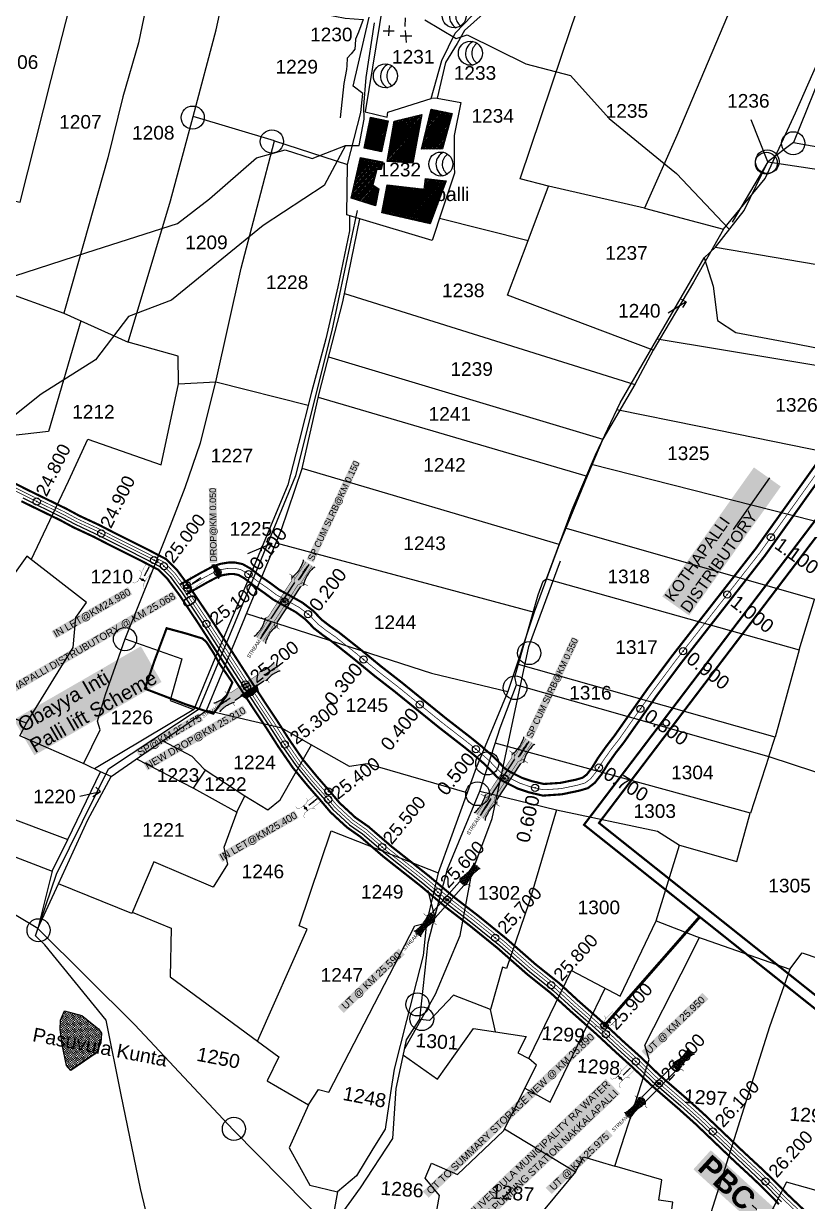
# Model space of a CAD drawing. Header units: inches. Extents: x 194782 to 246112, y 1600383 to 1614216.
# Drawn here: x 195697 to 196787, y 1605778 to 1607416 of the extents above; entities that cross this region are included whole.
import ezdxf
from ezdxf.enums import TextEntityAlignment as Align

# ---------------------------------------------------------------- set-up
doc = ezdxf.new("R2010")
doc.units = ezdxf.units.IN
doc.header["$LTSCALE"] = 15
doc.header["$MEASUREMENT"] = 0
doc.header["$PDMODE"] = 32
doc.header["$PDSIZE"] = 10
doc.linetypes.add('ACAD_ISO02W100', pattern=[15, 12, -3])
doc.linetypes.add('HIDDEN2', pattern=[0.1875, 0.125, -0.0625])
for name, color, linetype in [('BOUNDRY STONES', 240, 'Continuous'), ('CANAL1', 7, 'Continuous'), ('CSMark', 72, 'Continuous'), ('PAPER SIZE', 5, 'Continuous'), ('PLOTS', 7, 'Continuous'), ('PLOTS NO', 7, 'Continuous'), ('ROADS', 1, 'Continuous'), ('STREAMS', 4, 'Continuous'), ('STRUCTURE', 5, 'Continuous'), ('text2', 7, 'Continuous'), ('VILLAGE', 7, 'Continuous'), ('wells', 7, 'Continuous')]:
    doc.layers.add(name, color=color, linetype=linetype)
doc.styles.get("Standard").update_dxf_attribs({"font": 'arial.ttf'})
doc.dimstyles.get("Standard").update_dxf_attribs({"dimtxt": 0.18, "dimasz": 0.18, "dimexe": 0.18, "dimexo": 0.0625, "dimgap": 0.09, "dimtad": 0, "dimtih": 1, "dimtoh": 1, "dimdec": 4, "dimzin": 0, "dimdsep": 46, "dimtxsty": 'Standard', "dimcen": 0.09, "dimadec": 0, "dimazin": 0, "dimtfac": 1, "dimtdec": 4, "dimtofl": 0, "dimtmove": 0, "dimatfit": 3, "dimfxl": 1, "dimtolj": 1, "dimtzin": 0, "dimarcsym": 0})

# ---------------------------------------------------------------- blocks, each defined once
blk = doc.blocks.new('DROP')
h = blk.add_hatch()
h.set_pattern_fill('ANSI31', color=1, scale=10, angle=45)
h.set_pattern_definition([(90, (-324.4107, -25.7687), (-1.25, 0), [])])
h.paths.add_polyline_path([(-9.9, -4.3), (-13.8, 4.1), (13.8, 4.1), (10.2, -4.3)])
at = {"layer": 'STRUCTURE', "color": 5, "const_width": 0.49}
blk.add_lwpolyline([(-9.9, -4.3), (-13.8, 4.1), (13.8, 4.1), (10.2, -4.3), (-9.9, -4.3)], dxfattribs=at)
at = {"layer": 'STRUCTURE', "color": 5}
blk.add_circle((0, 0), 1.33, dxfattribs=at)
blk = doc.blocks.new('SP')
at = {"layer": 'STRUCTURE'}
h = blk.add_hatch(dxfattribs=at)
h.set_pattern_fill('DASH', color=256, scale=8, style=0)
edge = h.paths.add_edge_path()
edge.add_spline(control_points=[(769825.7, 1706742.1), (769825.3, 1706741.8), (769823.8, 1706740.8), (769820.9, 1706740.3), (769817, 1706739.7), (769811.4, 1706738.9), (769804, 1706739.7), (769798.4, 1706741), (769795.6, 1706741.6)], knot_values=[0, 0, 0, 0, 1.613557, 5.24513, 8.624976, 13.470124, 22.190216, 30.746377, 30.746377, 30.746377, 30.746377], degree=3, periodic=0)
edge.add_line((769795.6, 1706741.6), (769792.6, 1706739.6))
edge.add_line((769792.6, 1706739.6), (769732.6, 1706739.6))
edge.add_line((769732.6, 1706739.6), (769729.6, 1706741.6))
edge.add_spline(control_points=[(769729.6, 1706741.6), (769726.9, 1706740.9), (769721.3, 1706739.5), (769713.9, 1706738.5), (769708.3, 1706739.1), (769704.4, 1706739.6), (769701.5, 1706740), (769700, 1706741), (769699.5, 1706741.3)], knot_values=[0, 0, 0, 0, 8.556161, 17.276253, 22.121402, 25.501247, 29.13282, 30.746377, 30.746377, 30.746377, 30.746377], degree=3, periodic=0)
edge.add_line((769699.5, 1706741.3), (769699.5, 1706722.1))
edge.add_spline(control_points=[(769699.5, 1706722.1), (769700, 1706722.4), (769701.4, 1706723.4), (769704.3, 1706724), (769708.2, 1706724.5), (769713.8, 1706725.3), (769721.2, 1706724.5), (769726.8, 1706723.3), (769729.6, 1706722.6)], knot_values=[0, 0, 0, 0, 1.613557, 5.24513, 8.624976, 13.470124, 22.190216, 30.746377, 30.746377, 30.746377, 30.746377], degree=3, periodic=0)
edge.add_line((769729.6, 1706722.6), (769732.6, 1706724.6))
edge.add_line((769732.6, 1706724.6), (769792.6, 1706724.6))
edge.add_line((769792.6, 1706724.6), (769795.6, 1706722.6))
edge.add_spline(control_points=[(769795.6, 1706722.6), (769798.4, 1706723.3), (769803.9, 1706724.8), (769811.3, 1706725.8), (769817, 1706725.1), (769820.9, 1706724.7), (769823.8, 1706724.2), (769825.2, 1706723.3), (769825.7, 1706723)], knot_values=[0, 0, 0, 0, 8.556161, 17.276253, 22.121402, 25.501247, 29.13282, 30.746377, 30.746377, 30.746377, 30.746377], degree=3, periodic=0)
edge.add_line((769825.7, 1706723), (769825.7, 1706742.1))
h.paths.add_polyline_path([(769764.2, 1706732.1, -1), (769761.1, 1706732.1, -1)], flags=0)
h.paths.add_polyline_path([(769761.1, 1706732.1, 1), (769764.2, 1706732.1, 1)], flags=16)
at = {"layer": 'STRUCTURE', "const_width": 0.628}
for points in [[(769726.6, 1706747.6), (769726.6, 1706743.6), (769732.6, 1706739.6), (769792.6, 1706739.6), (769798.6, 1706743.6), (769798.6, 1706747.6)], [(769726.6, 1706716.6), (769726.6, 1706720.6), (769732.6, 1706724.6), (769792.6, 1706724.6), (769798.6, 1706720.6), (769798.6, 1706716.6)]]:
    blk.add_lwpolyline(points, dxfattribs=at)
at = {"layer": 'STRUCTURE', "color": 3}
blk.add_lwpolyline([(769732.6, 1706724.6), (769792.6, 1706724.6)], dxfattribs=at)
blk.add_lwpolyline([(769732.6, 1706724.6), (769792.6, 1706724.6)], dxfattribs=at)
at = {"layer": 'STRUCTURE', "color": 0}
blk.add_circle((769762.6, 1706732.1), 1.55, dxfattribs=at)
at = {"layer": 'STRUCTURE'}
for points in [[(769699.5, 1706741.3), (769700.9, 1706740.5), (769704.4, 1706739.6), (769707.8, 1706739.2), (769712.6, 1706738.8), (769721.3, 1706739.7), (769729.6, 1706741.6)], [(769825.7, 1706742.1), (769824.3, 1706741.3), (769820.8, 1706740.3), (769817.5, 1706739.8), (769812.7, 1706739.2), (769804, 1706739.9), (769795.6, 1706741.6)], [(769699.5, 1706722.1), (769700.9, 1706723), (769704.4, 1706724), (769707.7, 1706724.5), (769712.5, 1706725), (769721.2, 1706724.4), (769729.6, 1706722.6)], [(769825.7, 1706723), (769824.3, 1706723.8), (769820.8, 1706724.7), (769817.4, 1706725.1), (769812.6, 1706725.5), (769803.9, 1706724.6), (769795.6, 1706722.6)]]:
    blk.add_spline(points, degree=3, dxfattribs=at)
at = {"layer": 'STRUCTURE', "color": 0}
blk.add_text('STREAM', height=5, dxfattribs=at).set_placement((769684.3, 1706732.1), align=Align.MIDDLE_CENTER)
for points in [[(769727.4, 1706732.1), (769700.8, 1706732.1)], [(769824.4, 1706732.1), (769800.5, 1706732.1)]]:
    blk.add_leader(points, dimstyle='Standard', override={"dimasz": 10, "dimgap": 0.09, "dimtad": 0}, dxfattribs=at)
blk = doc.blocks.new('UT')
at = {"layer": 'STRUCTURE'}
h = blk.add_hatch(dxfattribs=at)
h.set_pattern_fill('DASH', color=150, scale=8, angle=-39.6278, style=0)
h.set_pattern_definition([(320.372247933, (-4370.464, -6260.8811), (1.40800153113, 0.132407282), [1, -1])])
h.paths.add_polyline_path([(765163, 1700681.9), (765165.6, 1700680.6), (765167.2, 1700680.3), (765169.1, 1700680), (765172.4, 1700679.6), (765176.4, 1700679.3), (765179.5, 1700679.5), (765183.1, 1700679.9), (765187.7, 1700680.9), (765188.9, 1700681.2), (765193.1, 1700682.2), (765196.1, 1700680.2), (765196.1, 1700672.2), (765193.1, 1700670.2), (765190.5, 1700670.8), (765188.1, 1700671.3), (765185.5, 1700671.8), (765183.6, 1700672.1), (765181, 1700672.5), (765180.3, 1700672.5), (765178.5, 1700672.6), (765176.7, 1700672.6), (765174.6, 1700672.5), (765172.5, 1700672.3), (765170.4, 1700672), (765168.5, 1700671.7), (765166.1, 1700671.2), (765165, 1700670.8), (765163, 1700669.7)])
h.paths.add_polyline_path([(765259.1, 1700682.2), (765256.1, 1700680.2), (765256.1, 1700672.2), (765259.1, 1700670.2), (765261.9, 1700671), (765264.4, 1700671.6), (765266.4, 1700672), (765269.1, 1700672.5), (765272.7, 1700673), (765276.1, 1700673.1), (765278.6, 1700672.9), (765281.2, 1700672.7), (765283.9, 1700672.3), (765286.4, 1700671.9), (765288, 1700671.3), (765289.2, 1700670.6), (765289.1, 1700682.7), (765287.6, 1700681.8), (765285.7, 1700681.2), (765283, 1700680.7), (765281.2, 1700680.4), (765276.7, 1700679.9), (765272.7, 1700679.9), (765268.7, 1700680.3), (765264.8, 1700681), (765261.2, 1700681.7)])
at = {"layer": 'STRUCTURE', "color": 150, "const_width": 0.628}
for points in [[(765190.1, 1700688.2), (765190.1, 1700684.2), (765196.1, 1700680.2), (765256.1, 1700680.2), (765262.1, 1700684.2), (765262.1, 1700688.2)], [(765190.1, 1700664.2), (765190.1, 1700668.2), (765196.1, 1700672.2), (765256.1, 1700672.2), (765262.1, 1700668.2), (765262.1, 1700664.2)]]:
    blk.add_lwpolyline(points, dxfattribs=at)
at = {"layer": 'STRUCTURE', "color": 150}
for points in [[(765196.1, 1700680.2), (765256.1, 1700680.2)], [(765196.1, 1700672.2), (765256.1, 1700672.2)], [(765196.1, 1700672.2), (765256.1, 1700672.2)]]:
    blk.add_lwpolyline(points, dxfattribs=at)
at = {"layer": 'STRUCTURE', "color": 0}
blk.add_circle((765226.1, 1700676.2), 1.89, dxfattribs=at)
at = {"layer": 'STRUCTURE', "color": 150}
for points in [[(765163, 1700681.9), (765164.4, 1700681.1), (765167.9, 1700680.2), (765171.2, 1700679.8), (765176.1, 1700679.4), (765184.7, 1700680.3), (765193.1, 1700682.2)], [(765289.1, 1700682.7), (765287.8, 1700681.9), (765284.3, 1700680.9), (765280.9, 1700680.4), (765276.1, 1700679.8), (765267.4, 1700680.5), (765259.1, 1700682.2)], [(765163, 1700669.7), (765164.3, 1700670.6), (765167.8, 1700671.6), (765171.2, 1700672.1), (765176, 1700672.6), (765184.7, 1700672), (765193.1, 1700670.2)], [(765289.2, 1700670.6), (765287.8, 1700671.4), (765284.2, 1700672.3), (765280.9, 1700672.7), (765276.1, 1700673.1), (765267.4, 1700672.2), (765259.1, 1700670.2)]]:
    blk.add_spline(points, degree=3, dxfattribs=at)
at = {"layer": 'STRUCTURE', "color": 0}
blk.add_text('STREAM', height=5, dxfattribs=at).set_placement((765148.2, 1700675.8), align=Align.MIDDLE_CENTER)
for points in [[(765190.9, 1700676), (765164.2, 1700675.8)], [(765289.3, 1700676.7), (765265.4, 1700676.4)]]:
    blk.add_leader(points, dimstyle='Standard', override={"dimasz": 10, "dimgap": 0.09, "dimtad": 0}, dxfattribs=at)
blk = doc.blocks.new('OT')
at = {"layer": 'STRUCTURE', "color": 190}
for points, const_width in [([(769751.4, 1706595.8), (769729.4, 1706595.8)], 0.5), ([(769775.2, 1706601.8), (769775.2, 1706597.8), (769769.2, 1706593.8), (769761.8, 1706593.8), (769754.4, 1706593.8), (769748.4, 1706597.8), (769748.4, 1706601.8)], 0.5), ([(769761.8, 1706593.8), (769761.8, 1706581)], 2.5), ([(769751.4, 1706579), (769729.4, 1706579)], 0.5), ([(769748.4, 1706573), (769748.4, 1706577), (769754.4, 1706581), (769761.8, 1706581), (769761.8, 1706581), (769761.8, 1706581), (769769.2, 1706581), (769775.2, 1706577), (769775.2, 1706573)], 0.5)]:
    blk.add_lwpolyline(points, dxfattribs=dict(at, const_width=const_width))
at = {"layer": 'STRUCTURE', "color": 0}
blk.add_circle((769761.8, 1706587.4), 1.87, dxfattribs=at)
blk.add_leader([(769732.6, 1706587.4), (769753.8, 1706587.4)], dimstyle='Standard', override={"dimasz": 10, "dimgap": 0.09, "dimtad": 0}, dxfattribs=at)
blk = doc.blocks.new('SLB')
at = {"layer": 'STRUCTURE'}
h = blk.add_hatch(dxfattribs=at)
h.set_pattern_fill('DOTS', color=6, scale=20, angle=320.3722, style=0)
h.set_pattern_definition([(320.372247934, (-159.4327, -72.9564), (1.2786241598, 0.5641323054), [0, -1.25])])
h.paths.add_polyline_path([(769699.5, 1706871.1), (769699.5, 1706861.1), (769729.1, 1706861.1), (769732.1, 1706863.1), (769792.1, 1706863.1), (769795.1, 1706861.1), (769824.7, 1706861.1), (769824.7, 1706871.1), (769795.1, 1706871.1), (769792.1, 1706869.1), (769732.1, 1706869.1), (769729.1, 1706871.1)])
at = {"layer": 'STRUCTURE', "color": 6, "const_width": 0.628}
for points in [[(769726.1, 1706877.1), (769726.1, 1706873.1), (769732.1, 1706869.1), (769792.1, 1706869.1), (769798.1, 1706873.1), (769798.1, 1706877.1)], [(769726.1, 1706855.1), (769726.1, 1706859.1), (769732.1, 1706863.1), (769792.1, 1706863.1), (769798.1, 1706859.1), (769798.1, 1706855.1)]]:
    blk.add_lwpolyline(points, dxfattribs=at)
at = {"layer": 'STRUCTURE', "color": 6, "linetype": 'ACAD_ISO02W100', "ltscale": 0.5, "const_width": 0.5}
for points in [[(769699.5, 1706871.1), (769729.1, 1706871.1)], [(769699.5, 1706861.1), (769729.1, 1706861.1)], [(769795.1, 1706871.1), (769824.7, 1706871.1)], [(769795.1, 1706861.1), (769824.7, 1706861.1)]]:
    blk.add_lwpolyline(points, dxfattribs=at)
at = {"layer": 'STRUCTURE', "color": 6}
blk.add_lwpolyline([(769732.1, 1706863.1), (769792.1, 1706863.1)], dxfattribs=at)
blk.add_lwpolyline([(769732.1, 1706863.1), (769792.1, 1706863.1)], dxfattribs=at)
at = {"layer": 'STRUCTURE', "color": 0}
blk.add_circle((769762.1, 1706866.1), 1.24, dxfattribs=at)
for points in [[(769703.8, 1706866), (769726.7, 1706866)], [(769818.6, 1706865.8), (769795.7, 1706865.8)]]:
    blk.add_leader(points, dimstyle='Standard', override={"dimasz": 10, "dimgap": 0.09, "dimtad": 0}, dxfattribs=at)
blk = doc.blocks.new('PBC')
at = {"layer": 'STRUCTURE', "color": 5, "insert": (13.6, 8.7), "char_height": 30, "width": 181.057, "attachment_point": 1, "rotation": 325.6347, "bg_fill": 1, "box_fill_scale": 1.1, "bg_fill_color": 7, "bg_fill_true_color": 16777215, "bg_fill_transparency": 0}
blk.add_mtext('{\\fArial|b1|i0|c0|p34;\\C256;PBC}', dxfattribs=at)
at = {"layer": 'PAPER SIZE'}
blk.add_leader([(148.6, -102.5), (80.6, -54.7)], dimstyle='Standard', override={"dimasz": 40, "dimgap": 0.09, "dimtad": 0, "dimtfill": 2, "dimtfillclr": 5}, dxfattribs=at)

msp = doc.modelspace()

# ---------------------------------------------------------------- hatches: boundary and pattern name
at = {"layer": 'VILLAGE'}
h = msp.add_hatch(dxfattribs=at)
h.set_pattern_fill('ANSI31', color=30, scale=11.805297, angle=2.6274)
h.set_pattern_definition([(47.627391, (153890.0272, 1592848.3399), (-1.09018614, 0.99452142), [])])
h.paths.add_polyline_path([(196202.6, 1607191.9), (196254.4, 1607186), (196256, 1607200.6), (196285, 1607197.3), (196262.6, 1607137.5), (196195.6, 1607152.7)])
h.paths.add_polyline_path([(196165.7, 1607229.8), (196196.6, 1607223.9), (196194.5, 1607213), (196188.6, 1607213.1), (196182.7, 1607191.9), (196191, 1607186.1), (196186.5, 1607162.5), (196152.8, 1607173.2)])
h.paths.add_polyline_path([(196263.8, 1607297.2), (196293.4, 1607291.3), (196279.9, 1607241.7), (196250.7, 1607241.4)])
h.paths.add_polyline_path([(196212.5, 1607280.5), (196251.2, 1607289.8), (196238.5, 1607222), (196202.6, 1607224.4)])
h.paths.add_polyline_path([(196179.8, 1607285.9), (196204.1, 1607280.8), (196194.9, 1607237.7), (196170.9, 1607242.9)])
at = {"layer": 'wells'}
h = msp.add_hatch(dxfattribs=at)
h.set_pattern_fill('DASH', color=4, scale=13.066073, angle=-10.8147)
h.set_pattern_definition([(349.185305, (151610.6746, 1611786.0995), (1.910704724, 1.297797334), [1.63325908, -1.63325908])])
h.paths.add_polyline_path([(195754.1, 1606042.7), (195778.2, 1606036.2), (195801.2, 1606017.8), (195805.3, 1606011.7), (195804.6, 1605998.3), (195798.1, 1605983.7), (195781.6, 1605972.5), (195762.8, 1605959.7), (195756.9, 1605966.5), (195750.7, 1605995.2), (195748, 1606016.5), (195748.2, 1606029.7)])

# ---------------------------------------------------------------- linework, layer by layer
at = {"color": 5, "const_width": 3}
for points, elevation in [([(196914.2, 1606877.7), (197448.5, 1606452), (196998.1, 1605886.3), (196476.6, 1606301.5), (196914.2, 1606877.7)], 240.9), ([(195896, 1606575), (195922.9, 1606567.7), (195945.8, 1606560.7), (195951.4, 1606555.8), (195961.3, 1606540.5), (195970.1, 1606524.9), (195987.5, 1606499.5), (195979.1, 1606480.6), (195960.9, 1606456.1), (195922.7, 1606469.1), (195865.7, 1606490.9), (195879.3, 1606530.2), (195896, 1606575)], 244.3)]:
    msp.add_lwpolyline(points, dxfattribs=dict(at, elevation=elevation))
at = {"color": 5, "const_width": 3, "elevation": 240.9}
msp.add_lwpolyline([(196916.8, 1606856.4), (197427.5, 1606449.6), (196995.7, 1605907.4), (196497.4, 1606304.1)], close=True, dxfattribs=at)
at = {"color": 1, "const_width": 4, "elevation": 242.2}
msp.add_lwpolyline([(196503.9, 1606020.9), (196637.5, 1606173.4)], dxfattribs=at)
at = {"layer": 'BOUNDRY STONES', "color": 5}
for points in [[(196227.7, 1607424), (196227.4, 1607412.2)], [(196197.2, 1607405.9), (196212.4, 1607406)], [(196204.9, 1607399.2), (196206.2, 1607413.3)], [(196229.5, 1607389.8), (196228.1, 1607406.5)], [(196220.9, 1607399.1), (196236.9, 1607399.2)]]:
    msp.add_lwpolyline(points, dxfattribs=at)
at = {"layer": 'BOUNDRY STONES', "color": 1}
for points in [[(196732.1, 1607224), (196709.2, 1607282.1)], [(196768, 1607250.6), (196845.7, 1607236.7)], [(196732.1, 1607224), (196682.6, 1607140)]]:
    msp.add_lwpolyline(points, dxfattribs=at)
for centre, radius in [((195932.3, 1607285.4), 16.1), ((196042.4, 1607252.2), 16.1), ((196767.6, 1607249.6), 16.1), ((196731.6, 1607224.1), 16.5), ((196730.2, 1607222.1), 15.2), ((195838.1, 1606559.8), 16.1), ((196400.4, 1606540.5), 16.1), ((196380.7, 1606492.2), 16.5), ((196342, 1606387), 16.1), ((196328.6, 1606344.7), 16.5), ((195717.9, 1606154.8), 16.1), ((196244.9, 1606051.7), 16.1), ((196251, 1606031.7), 16.5), ((195989.6, 1605878.5), 16.1)]:
    msp.add_circle(centre, radius, dxfattribs=at)
at = {"layer": 'CANAL1', "color": 200, "const_width": 3}
for points in [[(195914.9, 1606635.8), (195943.8, 1606652.2), (195961.5, 1606661.6), (195971.5, 1606664.7), (195982.4, 1606666.4), (195991.2, 1606666.4), (196001.7, 1606664.2), (196012.9, 1606657.9), (196026.4, 1606647.4), (196041.5, 1606636.9), (196053.1, 1606628.2), (196066.5, 1606620.9), (196084.7, 1606610.7), (196100.1, 1606599), (196111.6, 1606586.9), (196122.6, 1606578.4), (196135.6, 1606569.3), (196166.7, 1606544.6), (196194.9, 1606521.4), (196222.8, 1606499.7), (196284.7, 1606449.5), (196319.3, 1606422.7), (196333.6, 1606411.1), (196350, 1606396.8), (196361.6, 1606384.9), (196366.3, 1606380.1), (196373.3, 1606375.5), (196390.4, 1606366.8), (196404, 1606362.2), (196420.7, 1606358.3), (196443.5, 1606359.8), (196465.8, 1606364.4), (196474.6, 1606367), (196480.4, 1606371.4), (196487.8, 1606380.9), (196495.9, 1606394.2), (196507.9, 1606411.1), (196518.8, 1606425.2), (196564.9, 1606490.7), (196599.3, 1606536.7), (196715.6, 1606685.8), (196830.9, 1606847.2)], [(195922.9, 1606621.9), (195951.5, 1606638.2), (195967.7, 1606646.8), (195975.1, 1606649.1), (195983.6, 1606650.4), (195989.6, 1606650.4), (195996, 1606649.1), (196004, 1606644.5), (196016.9, 1606634.6), (196032.1, 1606623.9), (196044.5, 1606614.7), (196058.7, 1606606.9), (196075.9, 1606597.3), (196089.4, 1606587.1), (196100.9, 1606575), (196113.1, 1606565.5), (196126.1, 1606556.4), (196156.6, 1606532.2), (196184.9, 1606508.9), (196212.9, 1606487.2), (196274.8, 1606437), (196309.4, 1606410.1), (196323.3, 1606398.9), (196339, 1606385.2), (196350.2, 1606373.7), (196356, 1606367.7), (196365.2, 1606361.6), (196384.2, 1606352), (196399.6, 1606346.8), (196419.4, 1606342.1), (196445.7, 1606343.9), (196469.7, 1606348.9), (196482, 1606352.5), (196491.7, 1606360), (196500.9, 1606371.7), (196509.3, 1606385.4), (196520.7, 1606401.6), (196531.7, 1606415.6), (196577.8, 1606481.3), (196612, 1606527), (196728.4, 1606676.2), (196843.7, 1606837.7)], [(195659.8, 1606789.3), (195701.9, 1606767.8), (195756.3, 1606741.3), (195774.6, 1606731.4), (195802, 1606718.7), (195825.2, 1606706.7), (195846.4, 1606696.1), (195871, 1606683.8), (195895.3, 1606671.1), (195910.9, 1606655.4), (195928.3, 1606631.7), (195953.2, 1606594.7), (196016.7, 1606496.3), (196032.5, 1606472.1), (196049.6, 1606446.4), (196066.4, 1606420.2), (196086, 1606391.7), (196106, 1606367.5), (196123.1, 1606347.9), (196136.8, 1606331.7), (196146.6, 1606322.7), (196158.5, 1606311.7), (196176.6, 1606299.1), (196208.6, 1606271.5), (196260.6, 1606230.5), (196296.2, 1606200.5), (196329.3, 1606175), (196368.1, 1606143.5), (196409.4, 1606107.2), (196442.4, 1606080.9), (196468.7, 1606056.6), (196487.8, 1606039.8), (196506, 1606023.6), (196532.1, 1605999.3), (196556.7, 1605977.2), (196580.3, 1605954.4), (196619.7, 1605920.3), (196643.2, 1605899.2), (196698.4, 1605846.5), (196725.6, 1605821.3), (196742.8, 1605804.6), (196760.5, 1605786.5), (196785.3, 1605763)], [(195693.9, 1606751.7), (195748, 1606725.3), (195766.5, 1606715.3), (195794, 1606702.5), (195817.1, 1606690.6), (195838.3, 1606680), (195862.8, 1606667.7), (195884.5, 1606656.4), (195897.2, 1606643.6), (195913.6, 1606621.4), (195938.1, 1606584.8), (196001.6, 1606486.5), (196017.4, 1606462.2), (196034.5, 1606436.6), (196051.4, 1606410.2), (196071.6, 1606380.9), (196092.3, 1606355.8), (196109.5, 1606336.2), (196123.8, 1606319.3), (196134.4, 1606309.4), (196147.2, 1606297.7), (196165.6, 1606284.8), (196197.1, 1606257.6), (196249.2, 1606216.5), (196284.9, 1606186.5), (196318.1, 1606160.9), (196356.5, 1606129.8), (196397.8, 1606093.4), (196430.6, 1606067.2), (196456.7, 1606043.3), (196475.8, 1606026.4), (196493.9, 1606010.3), (196520, 1605986), (196544.4, 1605964), (196568.1, 1605941.1), (196607.8, 1605906.8), (196631, 1605886), (196686, 1605833.4), (196713.2, 1605808.3), (196730.1, 1605791.8), (196747.9, 1605773.6)]]:
    msp.add_lwpolyline(points, dxfattribs=at)
at = {"layer": 'CANAL1', "color": 1, "linetype": 'HIDDEN2', "ltscale": 4, "const_width": 1}
for points in [[(195918.9, 1606628.9), (195947.7, 1606645.2), (195964.6, 1606654.2), (195973.3, 1606656.9), (195983, 1606658.4), (195990.4, 1606658.4), (195998.9, 1606656.6), (196008.5, 1606651.2), (196021.6, 1606641), (196036.8, 1606630.4), (196048.8, 1606621.4), (196062.6, 1606613.9), (196080.3, 1606604), (196094.8, 1606593.1), (196106.3, 1606580.9), (196117.8, 1606571.9), (196130.9, 1606562.9), (196161.6, 1606538.4), (196189.9, 1606515.2), (196217.8, 1606493.5), (196279.8, 1606443.2), (196314.4, 1606416.4), (196328.4, 1606405), (196344.5, 1606391), (196355.9, 1606379.3), (196361.1, 1606373.9), (196369.2, 1606368.5), (196387.3, 1606359.4), (196401.8, 1606354.5), (196420, 1606350.2), (196444.6, 1606351.8), (196467.8, 1606356.7), (196478.3, 1606359.8), (196486, 1606365.7), (196494.3, 1606376.3), (196502.6, 1606389.8), (196514.3, 1606406.3), (196525.3, 1606420.4), (196571.3, 1606486), (196605.6, 1606531.9), (196722, 1606681), (196837.3, 1606842.4)], [(195655.8, 1606781.2), (195697.9, 1606759.8), (195752.1, 1606733.3), (195770.5, 1606723.3), (195798, 1606710.6), (195821.2, 1606698.6), (195842.4, 1606688), (195866.9, 1606675.8), (195889.9, 1606663.8), (195892.3, 1606661.4), (195904.1, 1606649.5), (195921, 1606626.5), (195945.7, 1606589.7), (196009.2, 1606491.4), (196024.9, 1606467.2), (196042, 1606441.5), (196058.9, 1606415.2), (196078.8, 1606386.3), (196099.1, 1606361.6), (196116.3, 1606342.1), (196120.8, 1606336.8), (196130.3, 1606325.5), (196140.5, 1606316.1), (196152.9, 1606304.7), (196171.1, 1606291.9), (196202.9, 1606264.5), (196254.9, 1606223.5), (196273.5, 1606207.8), (196290.5, 1606193.5), (196323.7, 1606167.9), (196362.3, 1606136.7), (196403.6, 1606100.3), (196436.5, 1606074), (196462.7, 1606049.9), (196481.8, 1606033.1), (196499.9, 1606017), (196526, 1605992.6), (196550.5, 1605970.6), (196574.2, 1605947.7), (196581.2, 1605941.6), (196613.7, 1605913.6), (196637.1, 1605892.6), (196692.2, 1605840), (196719.4, 1605814.8), (196736.4, 1605798.2), (196754.2, 1605780.1), (196779.1, 1605756.5)]]:
    msp.add_lwpolyline(points, dxfattribs=at)
at = {"layer": 'CANAL1', "color": 5, "const_width": 1}
msp.add_lwpolyline([(195657.6, 1606784.8), (195699.7, 1606763.3), (195754, 1606736.8), (195772.3, 1606726.9), (195799.8, 1606714.2), (195823, 1606702.2), (195844.1, 1606691.6), (195868.7, 1606679.3), (195892.3, 1606667), (195907.1, 1606652.1), (195924.2, 1606628.8), (195949, 1606591.9), (196012.5, 1606493.6), (196028.3, 1606469.4), (196045.4, 1606443.7), (196062.2, 1606417.4), (196082, 1606388.7), (196102.2, 1606364.2), (196119.3, 1606344.7), (196133.2, 1606328.3), (196143.2, 1606319), (196155.4, 1606307.8), (196173.6, 1606295.1), (196205.4, 1606267.6), (196257.4, 1606226.6), (196293, 1606196.6), (196326.2, 1606171.1), (196364.9, 1606139.7), (196406.2, 1606103.4), (196439.1, 1606077.1), (196465.4, 1606052.9), (196484.5, 1606036.1), (196502.6, 1606019.9), (196528.7, 1605995.6), (196553.3, 1605973.5), (196576.9, 1605950.7), (196616.4, 1605916.6), (196639.8, 1605895.5), (196695, 1605842.9), (196722.1, 1605817.7), (196739.2, 1605801), (196757, 1605782.9), (196781.9, 1605759.4)], dxfattribs=at)
at = {"layer": 'CANAL1', "color": 5}
msp.add_lwpolyline([(195696.1, 1606756.2), (195750.3, 1606729.7), (195768.8, 1606719.8), (195796.2, 1606707), (195819.4, 1606695.1), (195840.6, 1606684.4), (195865.1, 1606672.2), (195887.5, 1606660.5), (195901, 1606646.9), (195917.7, 1606624.2), (195942.3, 1606587.5), (196005.8, 1606489.2), (196021.6, 1606465), (196038.7, 1606439.3), (196055.5, 1606413), (196075.6, 1606383.9), (196096.1, 1606359), (196113.3, 1606339.4), (196127.4, 1606322.7), (196137.8, 1606313.1), (196150.4, 1606301.6), (196168.7, 1606288.8), (196200.3, 1606261.4), (196252.4, 1606220.4), (196288, 1606190.3), (196321.2, 1606164.8), (196359.7, 1606133.6), (196401, 1606097.2), (196433.9, 1606071), (196460, 1606047), (196479.2, 1606030.1), (196497.2, 1606014), (196523.3, 1605989.7), (196547.8, 1605967.7), (196571.5, 1605944.8), (196611.1, 1605910.6), (196634.4, 1605889.6), (196689.5, 1605837.1), (196716.6, 1605811.9), (196733.6, 1605795.3), (196751.4, 1605777.2)], dxfattribs=at)
at = {"layer": 'PLOTS'}
for points in [[(195932.2, 1607670.6), (195890, 1607547.4), (195873.8, 1607470.2), (195856.8, 1607389.3), (195835.3, 1607314.3), (195814.4, 1607229.3), (195773.2, 1607085), (195752.8, 1607013.5), (195842.6, 1606972.9), (195879.6, 1607097), (195901.3, 1607169.8), (195932.7, 1607286.7), (195965, 1607407.3), (195978.9, 1607472.1)], [(195566.6, 1607194.3), (195692.2, 1607167.9), (195735.6, 1607338.3), (195761.1, 1607438.3), (195780.8, 1607523.3)], [(196560.6, 1607159.3), (196670.7, 1607130), (196728.8, 1607200.7), (196770.7, 1607292.1), (196813.8, 1607390), (196854.8, 1607502.3)], [(196275.5, 1607145.4), (196398.8, 1607114.4), (196427, 1607190.1), (196387.7, 1607200.2), (196446.3, 1607373.8), (196476.9, 1607464.3)], [(196197.4, 1607446), (196172.2, 1607293.2), (196202.9, 1607285.9), (196203.5, 1607292.8), (196264.2, 1607312.1), (196278.9, 1607364.7), (196297.3, 1607402.7), (196344.5, 1607452.7)], [(196362.5, 1607453.6), (196310.4, 1607406.6), (196300, 1607388.6), (196283.9, 1607361.9), (196272.5, 1607312.5), (196264.2, 1607312.1)], [(196681.4, 1607439.1), (196605.6, 1607260.5), (196560.6, 1607159.3), (196427, 1607190.1)], [(196046.1, 1607252.9), (196147.5, 1607220.1), (196166.1, 1607292.3), (196168.9, 1607318.7), (196155.7, 1607329.1), (196177.6, 1607424.9)], [(196814.8, 1607366.9), (196768, 1607250.6), (196732.1, 1607224)], [(196272.5, 1607312.5), (196305.2, 1607306.2), (196295.8, 1607260.3), (196295.8, 1607216.5), (196296.4, 1607208), (196279.1, 1607156.5), (196265.3, 1607114.4), (196164.7, 1607144.6), (196146.9, 1607150), (196147.5, 1607220.1)], [(195912.5, 1606915), (195964.4, 1606918), (195999.7, 1607075.9), (196024.2, 1607169.4), (196046.1, 1607252.9), (195932.7, 1607286.7)], [(196124.6, 1605739.2), (196165.8, 1605796.4), (196210.8, 1605865), (196215.4, 1605934.7), (196224.6, 1605977.9), (196229.7, 1606002.2), (196248.3, 1606031), (196259.8, 1606137.6), (196269.7, 1606175.2), (196286.6, 1606239.9), (196331.7, 1606348.2), (196359.9, 1606436.2), (196382.5, 1606496.2), (196380.5, 1606507.5), (196412.7, 1606621.3), (196419.9, 1606640.3), (196424.3, 1606643.9), (196460.2, 1606740.3), (196492.6, 1606816.3), (196526.9, 1606888.5), (196588.2, 1606994.5), (196643.8, 1607090.3), (196659.5, 1607105.2), (196699.5, 1607156.1), (196732.1, 1607224)], [(196732.1, 1607224), (197074.8, 1607172.3), (197017, 1607059.9), (197369.3, 1606989.3), (197626.5, 1606880.8), (197730.8, 1606836), (197816.6, 1606807.8), (197870.8, 1606793.5), (198015.5, 1606765.3), (198020.4, 1606796.4), (198096.8, 1606795.7), (198107.8, 1606845.5), (198356, 1606824.9), (198713.3, 1606797.5), (198722.2, 1606696.5), (198740.3, 1606633.3), (198805.6, 1606543.4), (198865.2, 1606472.6), (198907.7, 1606329.3), (199143.8, 1606289.3), (199220.6, 1606276.3), (199217.6, 1606258.4), (199614.6, 1606162.2)], [(196150.2, 1607149), (196150.3, 1607127.7), (196134.1, 1607049.8), (196117.5, 1606977.6), (196097.4, 1606903.2), (196079.4, 1606832.2), (196064.8, 1606774.3), (196040.5, 1606716.5), (196016.2, 1606658.6), (195987.3, 1606589.9), (195960.6, 1606527.3), (195933.7, 1606461.9), (195795.8, 1606379.2)], [(195819, 1606368.8), (195858.4, 1606395.9), (195951.3, 1606460.4), (195987.5, 1606547.5), (196012.4, 1606607.7), (196055.2, 1606710.8), (196084.4, 1606797.1), (196108.1, 1606901.6), (196141.1, 1607029), (196164.7, 1607144.6)], [(196670.7, 1607130), (196628.7, 1607056.3), (196572.9, 1606961.9), (196370.1, 1607038.3), (196398.8, 1607114.4)], [(196659.5, 1607105.2), (197002.2, 1607046.7), (197008.3, 1607060.4), (197017, 1607059.9)], [(195663.1, 1607045.6), (195752.8, 1607013.5)], [(197002.2, 1607046.7), (196971.7, 1606992.2), (196930.7, 1606918.6), (196578.2, 1606977.2)], [(196143.5, 1607040.8), (196547.5, 1606914)], [(195776.6, 1607002.7), (195731.7, 1606848.8), (195658, 1606840.5), (195606.5, 1606703.6), (195578.3, 1606711.9), (195562, 1606683.6)], [(195707.8, 1606670.1), (195759.3, 1606779.7), (195786.6, 1606837.8), (195888.3, 1606802.1), (195912.5, 1606915), (195912.2, 1606953.6), (195842.6, 1606972.9)], [(196572.9, 1606961.9), (196547.5, 1606914), (196502.7, 1606837.9), (196480.8, 1606786.7), (196441.9, 1606691.6), (196407.4, 1606597.2), (196370.6, 1606486.9), (196326.8, 1606380.6), (196291.1, 1606281.8), (196273.8, 1606234.9), (196257.5, 1606165.3), (196252.8, 1606119.6), (196229.8, 1606029.1), (196212.7, 1605961.7), (196207.6, 1605928.7), (196199.8, 1605878), (196182.9, 1605850.5), (196160, 1605813.1), (196133.7, 1605791.1), (196124.6, 1605739.2), (195988.5, 1605877.2), (195851.7, 1606023), (195716.8, 1606157.4), (195545.1, 1606259.7)], [(196121.3, 1606952.5), (196502.7, 1606837.9)], [(195780.2, 1606386.5), (195803.4, 1606433.6), (195799.7, 1606445.7), (195811, 1606482.7), (195838.4, 1606560.4), (195876.3, 1606654.9), (195901.2, 1606718.1), (195921.9, 1606770.6), (195943, 1606832.7), (195964.4, 1606918), (196092.9, 1606885.5)], [(196106.9, 1606896.3), (196480.8, 1606786.7)], [(197006.4, 1606825.5), (196994.4, 1606782.9), (196636.7, 1606855.6), (196522.3, 1606878.9)], [(196487, 1606803.1), (196963.2, 1606682.3), (196994.4, 1606782.9)], [(196441.9, 1606691.6), (196084.4, 1606797.1)], [(196963.2, 1606682.3), (196942.6, 1606615.7), (196924.1, 1606576.7), (196796.1, 1606615.4), (196450.4, 1606714.1)], [(196048.1, 1606693.6), (196407.4, 1606597.2)], [(195701.3, 1606442.7), (195766.1, 1606548.1), (195769.7, 1606590.1), (195784.4, 1606610.6), (195701.4, 1606675.1), (195673.7, 1606636.1), (195652.4, 1606606.1), (195628.7, 1606586.8), (195520.4, 1606617.1)], [(196424.3, 1606643.9), (196775.8, 1606544.7), (196797.1, 1606615.1)], [(196007.3, 1606595.3), (196264.5, 1606512.6), (196370.6, 1606486.9)], [(196576.8, 1606167.7), (196633.2, 1606146.3), (196762.8, 1606100.8), (196780.2, 1606123.3), (196826.6, 1606107.4), (196869.2, 1606260), (196892.3, 1606341.1), (196929.7, 1606497.2), (196898.1, 1606504.7), (196924.1, 1606576.7)], [(195838.4, 1606560.4), (195917.2, 1606532.3), (195900.8, 1606474.4), (195933.7, 1606461.9)], [(195444.1, 1606541.6), (195414.5, 1606476.7), (195447.3, 1606406.4), (195480.4, 1606385.3), (195758.8, 1606281.2), (195804, 1606375.2), (195783.2, 1606385.2), (195691.9, 1606425.2), (195701.3, 1606442.7), (195491, 1606520.5), (195495.6, 1606538)], [(196775.8, 1606544.7), (196742.6, 1606423.6), (196385.3, 1606524.5)], [(196382.5, 1606496.2), (196733.9, 1606396.3), (196742.6, 1606423.6)], [(196733.9, 1606396.3), (196893.3, 1606344.3), (197112.9, 1606275.7), (197153.9, 1606441.3), (196929.3, 1606495.1)], [(196314.3, 1606345.9), (196175.1, 1606386.1), (196150.6, 1606382.5), (196097.2, 1606412.8), (196056.1, 1606436.1), (195951.3, 1606460.4)], [(195890.6, 1606418.2), (195931.2, 1606397.2), (195948, 1606378.9), (196004.6, 1606341.9), (196037, 1606322.2), (196054.1, 1606336.4), (196097.4, 1606412.7)], [(196733.9, 1606396.3), (196708.2, 1606317.5), (196353.1, 1606415)], [(195854.2, 1606393.1), (195933.5, 1606352.7), (195949.9, 1606377.7)], [(195480.4, 1606385.3), (195464.8, 1606341.7), (195736.7, 1606236.9), (195758.8, 1606281.2)], [(195736.7, 1606236.9), (195716.8, 1606157.4), (195745.4, 1606219.4), (195786.3, 1606308.2), (195819, 1606368.8), (195804, 1606375.2)], [(195933.5, 1606352.7), (195993.5, 1606319), (196004.6, 1606341.9)], [(196331.7, 1606348.2), (196438.4, 1606322.4), (196578.8, 1606292.6), (196609.4, 1606273), (196689.3, 1606250.4), (196707.8, 1606317.6)], [(195993.5, 1606319), (195975.7, 1606269.7), (195980.9, 1606246.9), (195960.8, 1606214.8), (195878.1, 1606250), (195847.5, 1606178.3), (195745.4, 1606219.4)], [(196438.4, 1606322.4), (196400.4, 1606194), (196368.6, 1606101.7), (196363.1, 1606103.6), (196346.5, 1606044.6), (196295, 1606064.6), (196261.8, 1606029.1), (196248.3, 1606030.6)], [(195848.2, 1606179.9), (195902.3, 1606157.9), (195900.9, 1606090.2), (196022.2, 1606000.5), (196091.4, 1606156.1), (196080.6, 1606160.8), (196124.7, 1606293), (196273.8, 1606234.9)], [(196353.7, 1606013.5), (196396.2, 1606006.9), (196384.4, 1605984.2), (196399.9, 1605976.2), (196459.4, 1606098.9), (196526.9, 1606063), (196576.8, 1606167.7), (196609.4, 1606273)], [(196093.5, 1605912.1), (196107.1, 1605933.4), (196121.5, 1605929.4), (196241.2, 1606160.9), (196257.5, 1606165.3)], [(196893.3, 1605866.9), (196867.1, 1605773.7), (196758.3, 1605804.2), (196699.5, 1605690.3), (196638.8, 1605706.7), (196592.1, 1605719.4), (196600.1, 1605776.4), (196580.5, 1605779.2), (196584.8, 1605807.8), (196519.5, 1605826.8), (196552.2, 1605928.7), (196567.1, 1605975.1), (196561.2, 1605994.8), (196611.8, 1606094.4), (196637.4, 1606144.8)], [(196762.8, 1606100.8), (196734.7, 1606020.6), (196704.1, 1605923.6), (196669.7, 1605814.4), (196636, 1605707.5), (196587.8, 1605610.7), (196458.7, 1605647.8), (196397.1, 1605552.1), (196364.9, 1605509)], [(196394.3, 1605935), (196429.5, 1605915.6), (196506, 1606074.1)], [(196225.3, 1605981.1), (196273, 1605947.5), (196322.7, 1606018.3), (196353.7, 1606013.5), (196346.5, 1606044.6)], [(196022.2, 1606000.5), (196052, 1605978.5), (196035.9, 1605945.5), (196093.5, 1605912.1), (196066.3, 1605852.2), (196095.1, 1605800.3), (196133.7, 1605791.1)], [(196445.2, 1605442.5), (196477.7, 1605500.1), (196392.7, 1605554.1), (196366.8, 1605578.7), (196394.1, 1605669.4), (196358.9, 1605691.4), (196267.7, 1605741.5), (196275.5, 1605785.6), (196255.8, 1605810), (196264.4, 1605830.8), (196300.7, 1605814.9), (196364.8, 1605875.8), (196410.3, 1605967), (196399.9, 1605976.2)], [(196366, 1605878.3), (196464.9, 1605818.6), (196475.9, 1605839.8), (196519.5, 1605826.8)], [(196464.9, 1605818.6), (196358.9, 1605691.4)]]:
    msp.add_lwpolyline(points, dxfattribs=at)
at = {"layer": 'PLOTS NO'}
for points in [[(196618.6, 1607029.3), (196593.9, 1607013.1)], [(196611.8, 1607032.6), (196618.6, 1607029.3), (196613.6, 1607021.4)], [(196042.5, 1606693), (196008.7, 1606678.3)], [(196034, 1606695.6), (196042.5, 1606693), (196037.4, 1606684.9)], [(195775.5, 1606341.3), (195803.8, 1606347.8)], [(195793.2, 1606341.1), (195803.8, 1606347.8), (195797.5, 1606353.9)], [(196269.3, 1606174), (196259.7, 1606209.9)], [(196262.3, 1606179.1), (196269.3, 1606174), (196271.4, 1606182.6)]]:
    msp.add_lwpolyline(points, dxfattribs=at)
at = {"layer": 'ROADS'}
for points in [[(196255.2, 1607421.2), (196299, 1607395.6), (196314.2, 1607400.4), (196395.7, 1607360.2), (196457.8, 1607343.8), (196511.4, 1607284.1), (196583.1, 1607225.6), (196605.3, 1607207.5), (196669.6, 1607139.5), (196679, 1607129.6)], [(195390.7, 1606961.8), (195503.6, 1607007.2), (195615.7, 1607043.2), (195785.1, 1607097.6), (195911.2, 1607138), (195955.8, 1607172.6), (196020.9, 1607229.2), (196060.9, 1607240.6), (196098.4, 1607228.5), (196145, 1607246.4), (196163.7, 1607246.6), (196170.7, 1607283.4), (196170.2, 1607301.1), (196173.4, 1607341.1), (196185.3, 1607417.3)], [(196145, 1607246.4), (196115.1, 1607191.1), (196030.5, 1607135.4), (195902.9, 1607031.4), (195843, 1607008.6), (195796.9, 1606948.2), (195721.5, 1606900.4), (195642.6, 1606838.2), (195570.7, 1606748.2), (195507.4, 1606668.8), (195472.9, 1606598.9), (195404.2, 1606517.5), (195253.3, 1606441.4), (195123.8, 1606374)], [(195915.8, 1605560.3), (195859.8, 1605795.7), (195832.7, 1605925.8), (195811.8, 1606029.7), (195726.5, 1606134.3), (195713.8, 1606147), (195742.8, 1606232.6), (195815, 1606379.5), (195941.4, 1606463), (196018.1, 1606647.9), (196075.6, 1606787.4), (196126.3, 1606989.3), (196161.5, 1607156)]]:
    msp.add_lwpolyline(points, dxfattribs=at)
at = {"layer": 'ROADS', "color": 1}
for points in [[(196643.8, 1607090.3), (196656.4, 1607050.9), (196662.4, 1607003.1), (196687.9, 1606986.4), (196769.4, 1606971), (196800, 1606965.2), (196822.4, 1606915.8), (196877.5, 1606851.8), (196923.3, 1606814.6), (196976.6, 1606796.8), (196981.1, 1606777.6), (197061.5, 1606740.8), (197168.3, 1606681.3), (197193.4, 1606670), (197233.4, 1606663.7), (197358.9, 1606618.6), (197396.7, 1606585), (197481.8, 1606507.5), (197577.3, 1606451.4), (197666.4, 1606421.6), (197762.2, 1606402.1), (197815, 1606391.4), (197849, 1606366.5), (197882.6, 1606343.8)], [(196227.2, 1605990.1), (196269.8, 1606065.7), (196304.5, 1606147.7), (196320.5, 1606234.8), (196348.7, 1606310.4), (196379.4, 1606454.1), (196399.7, 1606549.4), (196444.1, 1606668.7)]]:
    msp.add_lwpolyline(points, dxfattribs=at)
at = {"layer": 'STREAMS'}
for points in [[(196041.4, 1607460.6), (196047.3, 1607452.9), (196068.4, 1607444.7), (196090.4, 1607443.3), (196098, 1607435.9), (196115.5, 1607429.1), (196144.4, 1607423.6), (196169.2, 1607422), (196162.8, 1607404.3), (196158.9, 1607394.6), (196158.4, 1607386.7), (196158, 1607380.6), (196152.5, 1607374.3), (196147.1, 1607368), (196146.6, 1607357.7), (196146.3, 1607352.2), (196142.5, 1607332.7), (196137.2, 1607284.9)], [(195754.1, 1606042.7), (195778.2, 1606036.2), (195801.2, 1606017.8), (195805.3, 1606011.7), (195804.6, 1605998.3), (195798.1, 1605983.7), (195781.6, 1605972.5), (195762.8, 1605959.7), (195756.9, 1605966.5), (195750.7, 1605995.2), (195748, 1606016.5), (195748.2, 1606029.7), (195754.1, 1606042.7)]]:
    msp.add_lwpolyline(points, dxfattribs=at)
at = {"layer": 'text2', "color": 2, "linetype": 'Continuous'}
for p in [(195715.4, 1606751.2), (195805.1, 1606706.9), (195878.6, 1606669.6), (195892.3, 1606661.4), (195924, 1606635, 109), (196007.9, 1606493.3), (196012.8, 1606485.9), (196120.8, 1606336.8), (196121, 1606348, 106), (196195.8, 1606270.6), (196273.5, 1606207.8), (196286.3, 1606197), (196505, 1606022, 101), (196548.9, 1605972.1), (196581.2, 1605941.6), (196655.7, 1605874.9), (196729.1, 1605805.2)]:
    msp.add_point(p, dxfattribs=at)
at = {"layer": 'text2', "color": 3}
for p in [(196736.6, 1606701.5), (195967, 1606653, 64), (196009.8, 1606650.1), (195925, 1606631, 63), (196675.9, 1606622), (196060, 1606612, 65), (196092.7, 1606594.6), (196170, 1606531.5), (196614.4, 1606543.1), (196248.1, 1606468.9), (196555, 1606462.7), (196326.3, 1606406.7), (196497.3, 1606381.1), (196366, 1606366, 66), (196408.5, 1606352.9)]:
    msp.add_point(p, dxfattribs=at)
at = {"layer": 'text2', "color": 3, "linetype": 'Continuous'}
for p in [(195951.3, 1606580.9), (196005.6, 1606496.9), (196060.3, 1606413.2), (196353.1, 1606144.1), (196431.1, 1606078.4), (196507, 1606010.4)]:
    msp.add_point(p, dxfattribs=at)
at = {"layer": 'VILLAGE', "color": 30}
for points in [[(196212.5, 1607280.5), (196251.2, 1607289.8), (196238.5, 1607222), (196202.6, 1607224.4), (196212.5, 1607280.5)], [(196263.8, 1607297.2), (196293.4, 1607291.3), (196279.9, 1607241.7), (196250.7, 1607241.4), (196263.8, 1607297.2)], [(196179.8, 1607285.9), (196204.1, 1607280.8), (196194.9, 1607237.7), (196170.9, 1607242.9), (196179.8, 1607285.9)], [(196165.7, 1607229.8), (196196.6, 1607223.9), (196194.5, 1607213), (196188.6, 1607213.1), (196182.7, 1607191.9), (196191, 1607186.1), (196186.5, 1607162.5), (196152.8, 1607173.2), (196165.7, 1607229.8)], [(196202.6, 1607191.9), (196254.4, 1607186), (196256, 1607200.6), (196285, 1607197.3), (196262.6, 1607137.5), (196195.6, 1607152.7), (196202.6, 1607191.9)]]:
    msp.add_lwpolyline(points, dxfattribs=at)
at = {"layer": 'wells', "color": 0}
for centre in [(196295.9, 1607427), (196318.5, 1607374.9), (196200.3, 1607343.4), (196277.4, 1607220.8)]:
    msp.add_circle(centre, 16.7, dxfattribs=at)
for centre, radius, start, end in [((196307.7, 1607426.6), 18.4, 115.0904, 241.1165), ((196314.7, 1607426.8), 16.7, 123.4288, 235.4836), ((196330.2, 1607374.6), 18.4, 115.0904, 241.1165), ((196337.2, 1607374.8), 16.7, 123.4288, 235.4836), ((196212, 1607343), 18.4, 115.0904, 241.1165), ((196219, 1607343.2), 16.7, 123.4288, 235.4836), ((196289.1, 1607220.4), 18.4, 115.0904, 241.1165), ((196296.1, 1607220.6), 16.7, 123.4288, 235.4836)]:
    msp.add_arc(centre, radius, start, end, dxfattribs=at)

# ---------------------------------------------------------------- block references
at = {"rotation": 33.3516954993171}
msp.add_blockref('DROP', (196012.8, 1606485.9), dxfattribs=at)
at = {"layer": 'PAPER SIZE', "rotation": 352.0284551259275}
msp.add_blockref('PBC', (196638.5, 1605837.8), dxfattribs=at)
at = {"layer": 'STRUCTURE', "color": 0}
for name, p, xscale, yscale, zscale, rotation in [('OT', (-600197.9, 2647663.8), 0.7, 0.7, 0.7, 241.6827461963043), ('OT', (-38480.2, 2896009.5), 0.7, 0.7, 0.7, 214.5816886665123), ('SP', (443168.7, 129194.5), 0.7999999999999997, 0.7999999999999997, 0.7999999999999997, 33.77406497057754), ('OT', (-129296, 2875797.6, 106), 0.7, 0.7, 0.7, 218.6541969171981), ('OT', (-265361.3, 2832446.3, 101), 0.7, 0.7, 0.7, 224.9140762014686), ('OT', (-265339.3, 2832373.4), 0.7, 0.7, 0.7, 224.9140762014686)]:
    msp.add_blockref(name, p, dxfattribs=dict(at, xscale=xscale, yscale=yscale, zscale=zscale, rotation=rotation))
for name, p, rotation in [('SP', (1207641.1, 31120.8, 65), 56.97955594214249), ('SLB', (-816042.4, 3181913.3, 65), 236.994417558505), ('SP', (1198223.3, 24673.5, 66), 56.62662690661972), ('SLB', (-815736.4, 3181667.3, 66), 236.994417558505), ('UT', (963739.5, -93475.3), 48.52615991552485), ('UT', (859953, -136989.4), 45.06272770680575)]:
    msp.add_blockref(name, p, dxfattribs=dict(at, rotation=rotation))
at = {"layer": 'text2', "color": 2, "linetype": 'Continuous', "xscale": 0.8, "yscale": 0.8, "zscale": 0.8, "rotation": 116.2259986621182}
msp.add_blockref('DROP', (195966.3, 1606654.9, 64), dxfattribs=at)

# ---------------------------------------------------------------- texts
at = {"layer": 'CSMark', "color": 1}
for s, height, rotation, p in [('24.800', 18, 63.3997, (195720.9, 1606760.8)), ('24.900', 18, 63.3997, (195810.5, 1606716.6)), ('25.000', 18, 53.0654, (195898.2, 1606669.4)), ('1.100', 19, 324.4548, (196745.6, 1606695.1)), ('25.100', 18, 37.8023, (195959.3, 1606585.3)), ('0', 19, 299.6546, (195924.3, 1606619.3)), ('1.000', 19, 322.0369, (196684.6, 1606615.2)), ('25.200', 18, 37.8023, (196015.5, 1606504.8)), ('0.900', 19, 322.0369, (196623.1, 1606536.4)), ('25.300', 18, 37.8023, (196070.8, 1606419.4)), ('0.800', 19, 324.9111, (196564, 1606456.4)), ('25.400', 18, 37.8023, (196128.6, 1606342.9)), ('0.700', 19, 328.5436, (196506.7, 1606375.4)), ('25.500', 18, 50.6347, (196202.1, 1606278.4)), ('25.600', 18, 47.646, (196281.4, 1606218.2)), ('25.700', 18, 47.646, (196361, 1606154.4)), ('25.800', 18, 47.646, (196439, 1606088.7)), ('25.900', 18, 47.646, (196515, 1606020.7)), ('26.000', 18, 47.646, (196588.2, 1605950.1)), ('26.100', 18, 47.646, (196663.6, 1605885.2)), ('26.200', 18, 47.646, (196738.1, 1605815.3))]:
    msp.add_text(s, height=height, rotation=rotation, dxfattribs=at).set_placement(p, align=Align.MIDDLE_LEFT)
for s, rotation, p in [('0.100', 52.2615, (196057.6, 1606712)), ('0.200', 52.8899, (196140.2, 1606655.2)), ('0.300', 50.5497, (196163, 1606523)), ('0.400', 50.9522, (196241.1, 1606460.4)), ('0.500', 50.983, (196319.4, 1606398.2)), ('0.600', 76.8828, (196406, 1606342.2))]:
    msp.add_text(s, height=19, rotation=rotation, dxfattribs=at).set_placement(p, align=Align.MIDDLE_RIGHT)
at = {"layer": 'PLOTS NO'}
for s, p in [('1230', (196095.6, 1607391.5)), ('1206', (195658.5, 1607353.1)), ('1231', (196209.5, 1607360.5)), ('1229', (196047.5, 1607346.7)), ('1233', (196295.4, 1607338)), ('1236', (196675.7, 1607299.2)), ('1234', (196320.1, 1607278.3)), ('1235', (196506.7, 1607285.2)), ('1207', (195746.5, 1607270)), ('1208', (195847.9, 1607254.8)), ('1232', (196190.9, 1607203.5)), ('Kottapalli', (196208, 1607169.3)), ('1209', (195921.9, 1607102.3)), ('1237', (196506.2, 1607087.6)), ('1228', (196034, 1607046.9)), ('1238', (196279.1, 1607035.5)), ('1240', (196524, 1607007.1)), ('1239', (196290.8, 1606926.1)), ('1212', (195764.6, 1606866.6)), ('1241', (196260.4, 1606863.6)), ('1326', (196742.7, 1606876.2)), ('1227', (195957.3, 1606805.7)), ('1325', (196592.2, 1606808.9)), ('1242', (196253, 1606792.7)), ('1225', (195983.6, 1606703.6)), ('1243', (196225.3, 1606683.7)), ('1210', (195790.2, 1606637.3)), ('1318', (196509.2, 1606637.5)), ('1244', (196184.3, 1606573.8)), ('1317', (196520.2, 1606539.3)), ('1316', (196456, 1606475.7)), ('1245', (196145, 1606458.6)), ('1226', (195818.1, 1606441.5)), ('1224', (195988.8, 1606378.9)), ('1223', (195882.4, 1606361.1)), ('1304', (196597.8, 1606364.8)), ('1222', (195948.2, 1606348.6)), ('1220', (195710.5, 1606331.4)), ('1303', (196545.5, 1606311.1)), ('1221', (195861.9, 1606284.8)), ('1246', (196000.4, 1606227.1)), ('1305', (196733, 1606207.4)), ('1249', (196166.4, 1606198.8)), ('1302', (196328.9, 1606197.3)), ('1300', (196467.7, 1606177.1)), ('1247', (196110.2, 1606083.1))]:
    msp.add_text(s, height=19, dxfattribs=at).set_placement(p)
for s, height, rotation, p in [('Pasuvula Kunta', 19.367, 349.1853, (195708.4, 1606000.6)), ('1299', 19.32, 356.1919, (196417.2, 1606002.4)), ('1301', 19.32, 356.1919, (196241.6, 1605992.4)), ('1250', 19.37, 349.1853, (195936.7, 1605973.4)), ('1298', 19.32, 356.1919, (196466.2, 1605957.1)), ('1248', 19.37, 349.1853, (196140.1, 1605918.9)), ('1297', 19.32, 356.1919, (196615.1, 1605914.5)), ('1296', 19.32, 356.1919, (196761.8, 1605889.9)), ('1286', 19.32, 356.1919, (196192.9, 1605786.8)), ('1287', 19.32, 356.1919, (196346.6, 1605781.5))]:
    msp.add_text(s, height=height, rotation=rotation, dxfattribs=at).set_placement(p)
at = {"layer": 'STRUCTURE', "color": 5, "attachment_point": 1, "bg_fill": 1, "box_fill_scale": 1.1, "bg_fill_color": 7, "bg_fill_true_color": 16777215, "bg_fill_transparency": 0}
for s, insert, char_height, width, rotation in [('\\pi0.3274;SP CUM SLRB@KM 0.150', (196091.8, 1606671.3), 9, 151.304, 64.8), ('{\\C1;KOTHAPALLI\\PDISTRIBUTORY}', (196587.7, 1606619.6), 16, 216.984, 54.6094), ('\\pi0.57911;DROP@KM 0.050', (195956.6, 1606666.8), 9, 102.491, 90.5578), ('{\\C1; KOTHAPALLI DISTRUBUTORY @ KM 25.068}', (195650.2, 1606478.6), 10, 293.149, 29.9843), ('IN LET@KM24.980', (195737.2, 1606570.6), 10, 120.768, 29.9843), ('\\pi0.3274;SP CUM SLRB@KM 0.550', (196395.9, 1606425), 9, 151.304, 64.8), ('Obayya Inti Palli lift Scheme ', (195686.1, 1606447.1), 20, 200.186, 29.9843), ('SP@KM 25.175', (195854.1, 1606405.6), 10, 99.923, 29.9843), ('NEW DROP@KM 25.210', (195864.9, 1606387.1), 10, 158.013, 29.9843), ('IN LET@KM25.400', (195968.7, 1606259.7), 10, 120.768, 29.9843), (' UT @ KM 25.590 ', (196135.5, 1606048.4), 10, 115.346, 43.7252), (' UT @ KM 25.950', (196558, 1605986.6), 10, 115.346, 43.7252), ('{\\C1; OT TO SUMMARY STORAGE NEW @ KM 25.890}', (196253.7, 1605791.3), 10, 319.561, 43.7252), ('{\\C1; PULIVENDULA MUNICIPALITY RA WATER INLET PUMPING STATION NAKKALAPALLI}', (196304.5, 1605753.1), 10, 280.148, 43.7252), (' UT @ KM 25.975', (196424.8, 1605796.5), 10, 115.346, 43.7252)]:
    msp.add_mtext(s, dxfattribs=dict(at, insert=insert, char_height=char_height, width=width, rotation=rotation))

# ---------------------------------------------------------------- leaders
at = {"layer": 'PAPER SIZE', "color": 1}
msp.add_leader([(196734.5, 1606784.1), (196684.1, 1606712.4)], dimstyle='Standard', override={"dimasz": 40, "dimgap": 0.09, "dimtad": 0, "dimtfill": 2, "dimtfillclr": 5}, dxfattribs=at)

doc.saveas('drawing.dxf')
